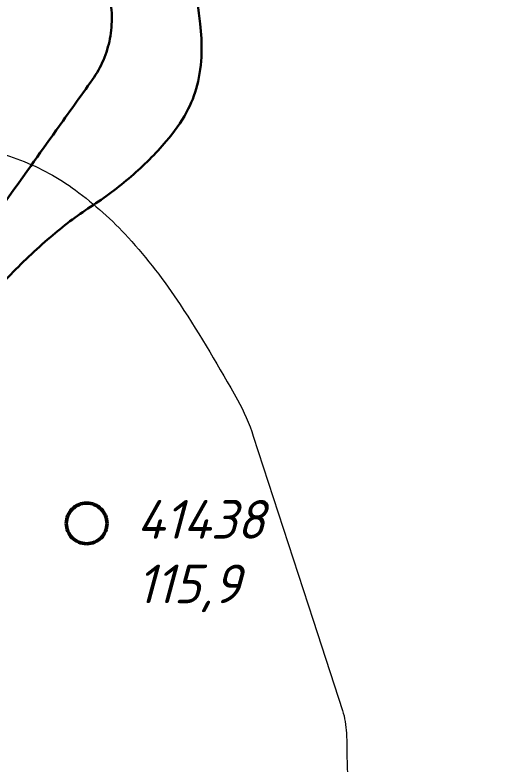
# Model space of a CAD drawing. Header units: millimetres. Extents: x -994 to -400, y 519 to 1360.
# Drawn here: x -800.43 to -782.32, y 1065.19 to 1092.79 of the extents above; entities that cross this region are included whole.
import ezdxf

# ---------------------------------------------------------------- set-up
doc = ezdxf.new("R2010")
doc.units = ezdxf.units.MM
doc.linetypes.add('ACAD_ISO04W100', pattern=[30, 24, -3, 0, -3])
doc.linetypes.add('DASHED', pattern=[7, 5, -2, 0])
doc.layers.add('Кривульки', color=1, linetype='Continuous')
doc.layers.add('Свердловини', color=4, linetype='Continuous')
doc.layers.add('Кривульки Товсты', color=70, linetype='Continuous', lineweight=30)
doc.styles.add('GOST-2.304_Type-B_italic', font='GOST Common Italic.ttf')

msp = doc.modelspace()

# ---------------------------------------------------------------- linework, layer by layer
at = {"layer": 'Кривульки', "lineweight": 20}
msp.add_lwpolyline([(-818.615, 1081.933, 0.036916), (-816.767, 1082.315, 0.027524), (-814.749, 1083.012, 0.022913), (-812.422, 1084.088, 0.018481), (-809.96, 1085.485, -0.0184), (-807.487, 1086.889, -0.012164), (-806.217, 1087.51, -0.016398), (-805.25, 1087.917, -0.084502), (-804.471, 1088.072, -0.033884), (-802.503, 1087.994, -0.065183), (-800.224, 1087.442, -0.066515), (-798.208, 1086.338, -0.049171), (-796.263, 1084.591, -0.041143), (-794.352, 1082.122, -0.017173), (-792.238, 1078.611, -0.048507), (-791.658, 1077.278), (-789.457, 1070.496), (-788.378, 1067.17, -0.070851), (-788.232, 1066.33, -0.009586), (-788.16, 1060.061, -0.006381)], format="xyb", dxfattribs=at)
at = {"layer": 'Кривульки Товсты', "linetype": 'ACAD_ISO04W100', "lineweight": 30, "ltscale": 0.3}
msp.add_lwpolyline([(-796.973, 1093.607, -0.104305), (-796.938, 1091.914, -0.108492), (-797.578, 1090.415, -0.000033), (-798.914, 1088.543, 0.000023), (-800.79, 1085.914, 0.000006), (-803.933, 1081.508, 0.000031), (-804.493, 1080.723, 0.083652), (-805.333, 1078.997, -0.05084), (-806.521, 1076.084, -0.02491), (-807.861, 1073.842, 0.023543), (-809.285, 1071.475, 0.047168), (-810.076, 1069.604, -0.058578), (-810.749, 1068.11, -0.106343), (-812.176, 1066.584, 0.097388), (-813.76, 1064.948)], format="xyb", dxfattribs=at)
at = {"layer": 'Кривульки Товсты', "lineweight": 30, "ltscale": 0.3}
msp.add_lwpolyline([(-793.876, 1094.053, -0.023645), (-793.613, 1092.464, -0.035423), (-793.563, 1091.389, -0.056053), (-793.727, 1090.201, -0.063347), (-794.116, 1089.212, -0.05239), (-794.862, 1088.138, -0.037412), (-796.155, 1086.846, -0.032841), (-797.648, 1085.724, 0.033063), (-799.13, 1084.609, 0.02469), (-800.681, 1083.135, 0.027403), (-801.932, 1081.669, 0.046407), (-803.296, 1079.487, 0.033846), (-804.664, 1076.239, 0.030403), (-805.168, 1074.416, -0.042225), (-805.562, 1073.112, -0.027063), (-806.434, 1071.221, -0.028237), (-807.465, 1069.512, -0.012736), (-808.839, 1067.607, -0.009115), (-810.873, 1065.03, -0.014589)], format="xyb", dxfattribs=at)
at = {"layer": 'Свердловини', "linetype": 'DASHED', "lineweight": 50}
msp.add_circle((-797.793, 1074.059), 0.749, dxfattribs=at)

# ---------------------------------------------------------------- texts
at = {"layer": 'Свердловини', "linetype": 'DASHED', "insert": (-795.947, 1074.92), "char_height": 1.425, "attachment_point": 1, "style": 'GOST-2.304_Type-B_italic'}
msp.add_mtext_dynamic_manual_height_columns('{\\fGOST Common|b0|i1|c204|p34;41438\\P115,9}', width=5.3259, gutter_width=12.5, heights=[0], dxfattribs=at)

doc.saveas('drawing.dxf')
